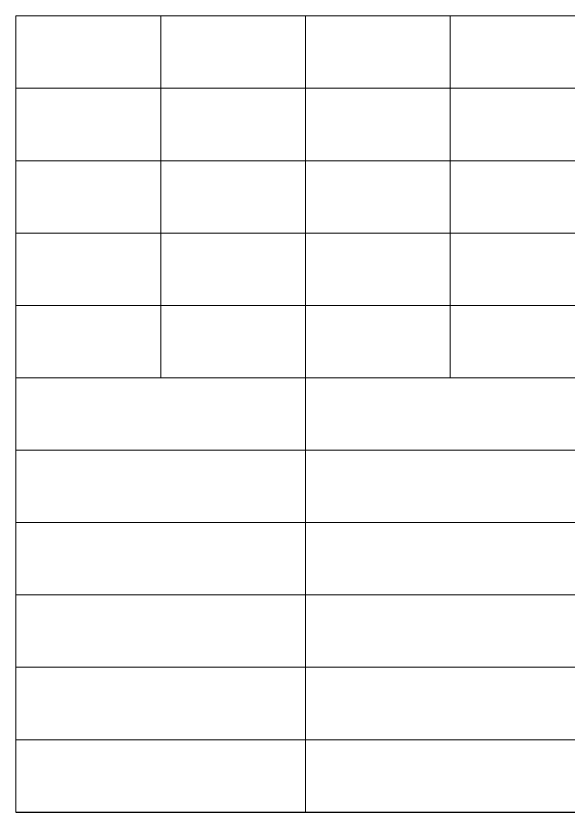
# Model space of a CAD drawing. Header units: metres. Extents: x 0 to 40.5, y 0.5 to 27.9.
# Drawn here: x 22 to 25.81, y 0.5 to 6 of the extents above; entities that cross this region are included whole.
import ezdxf

# ---------------------------------------------------------------- set-up
doc = ezdxf.new("R2010")
doc.units = ezdxf.units.M
doc.header["$MEASUREMENT"] = 0
doc.layers.add('Level 63', color=7, linetype='Continuous', lineweight=0)

msp = doc.modelspace()

# ---------------------------------------------------------------- linework, layer by layer
msp.add_line((22, 0.5), (40.5, 0.5))
at = {"layer": 'Level 63', "color": 7, "linetype": 'Continuous', "lineweight": 13}
for p, q in [((22, 6), (40.5, 6)), ((22, 6), (22, 0.5)), ((23, 6), (23, 3.5)), ((24, 6), (24, 0.5)), ((25, 6), (25, 3.5)), ((22, 4), (28.5, 4)), ((22, 3.5), (28.5, 3.5))]:
    msp.add_line(p, q, dxfattribs=at)
at = {"layer": 'Level 63', "color": 7, "linetype": 'Continuous', "lineweight": 0}
for p, q in [((22, 5.5), (28.5, 5.5)), ((22, 5), (28.5, 5)), ((22, 4.5), (28.5, 4.5)), ((22, 3), (28.5, 3)), ((22, 2.5), (28.5, 2.5)), ((22, 2), (28.5, 2)), ((22, 1.5), (28.5, 1.5)), ((22, 1), (28.5, 1))]:
    msp.add_line(p, q, dxfattribs=at)

doc.saveas('drawing.dxf')
